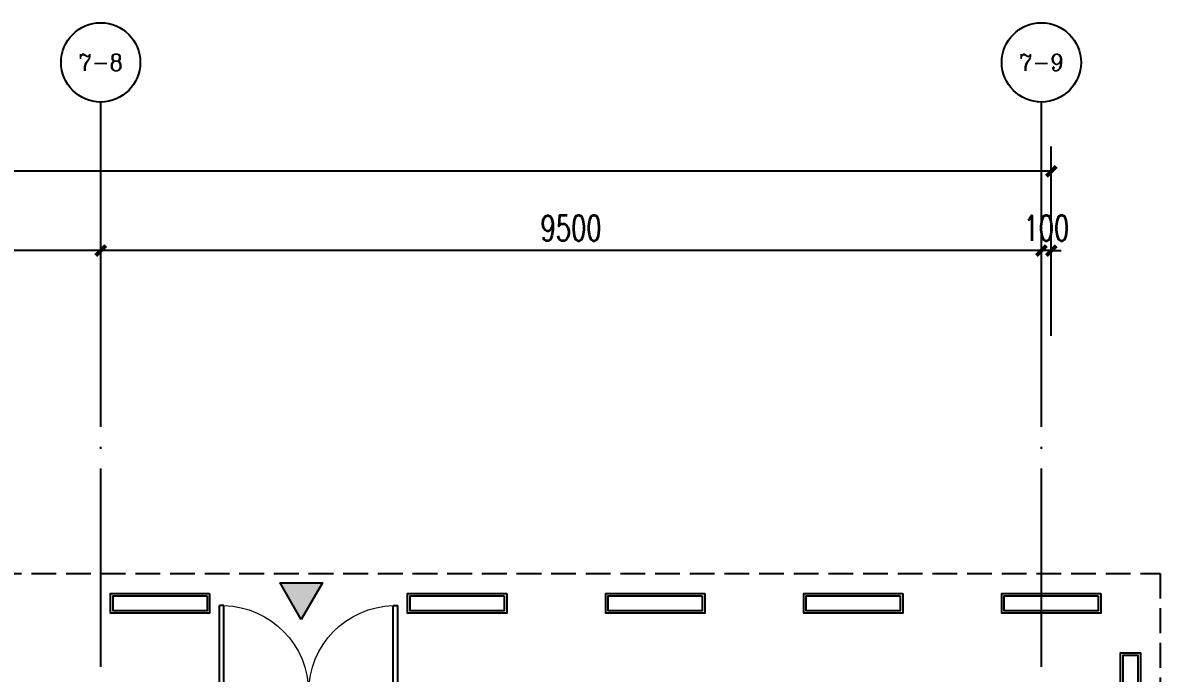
# Model space of a CAD drawing. Extents: x -621157 to 1764546, y -106808 to 741893.
# Drawn here: x 427137 to 438624, y 40194 to 46760 of the extents above; entities that cross this region are included whole.
import ezdxf
from ezdxf.enums import TextEntityAlignment as Align

# ---------------------------------------------------------------- set-up
doc = ezdxf.new("R2010")
doc.units = 0
doc.header["$LTSCALE"] = 1000
doc.header["$MEASUREMENT"] = 0
doc.linetypes.add('XREF-A-101-平面图_t3$0$DASH', pattern=[0.35, 0.25, -0.1])
doc.linetypes.add('XREF-A-101-平面图_t3$0$DOTE', pattern=[2.42, 2, -0.2, 0.02, -0.2])
for name, color, linetype in [('0-底图', 7, 'Continuous'), ('AXIS_TEXT', 7, 'Continuous'), ('XREF-A-101-平面图_t3$0$A-DOTE', 8, 'Continuous'), ('XREF-A-101-平面图_t3$0$A-SEE', 8, 'Continuous'), ('XREF-A-101-平面图_t3$0$A-SURFACE', 8, 'Continuous'), ('XREF-A-101-平面图_t3$0$A-WINDOW', 8, 'Continuous'), ('XREF-A-101-平面图_t3$0$AXIS', 8, 'Continuous'), ('XREF-A-101-平面图_t3$0$PUB_HATCH', 8, 'Continuous'), ('XREF-A-101-平面图_t3$0$PUB_TEXT', 8, 'Continuous')]:
    doc.layers.add(name, color=color, linetype=linetype)
doc.styles.add('COMPLEX', font='COMPLEX')
doc.styles.add('XREF-A-101-平面图_t3$0$A-AXIS-LABEL', font='COMPLEX', dxfattribs={"bigfont": 'GBCBIG'})
doc.styles.add('XREF-A-101-平面图_t3$0$A-DIM_T3', font='SIMPLEX', dxfattribs={"width": 0.705882, "bigfont": 'GBCBIG'})
doc.dimstyles.new('XREF-A-101-平面图_t3$0$A-DIM-100', dxfattribs={"dimscale": 100, "dimtxt": 2.55, "dimasz": 1, "dimexe": 2.5, "dimexo": 3, "dimgap": 1, "dimtad": 1, "dimdec": 0, "dimzin": 0, "dimdsep": 46, "dimtxsty": 'XREF-A-101-平面图_t3$0$A-DIM_T3', "dimblk": 'XREF-A-101-平面图_t3$0$_ArchTick', "dimcen": 0.09, "dimclrt": 7, "dimazin": 2, "dimtfac": 1, "dimtdec": 0, "dimtix": 1, "dimtmove": 2, "dimatfit": 3, "dimfxl": 0, "dimtolj": 1, "dimtzin": 0, "dimarcsym": 0})

# ---------------------------------------------------------------- blocks, each defined once
blk = doc.blocks.new('XREF-A-101-平面图_t3$0$_ArchTick')
at = {"color": 0, "linetype": 'ByBlock', "const_width": 0.4}
blk.add_lwpolyline([(-0.5, -0.5), (0.5, 0.5)], dxfattribs=at)
blk = doc.blocks.new('*D25411')
at = {"layer": 'Defpoints', "color": 0}
for p in [(66500, 44460), (66500, 43300), (66600, 43300)]:
    blk.add_point(p, dxfattribs=at)
at = {"layer": 'XREF-A-101-平面图_t3$0$AXIS', "color": 0, "lineweight": -2}
for p, q in [((66500, 43600), (66500, 44710)), ((66600, 43600), (66600, 44710)), ((66500, 44460), (66400, 44460)), ((66600, 44460), (66500, 44460)), ((66600, 44460), (66700, 44460))]:
    blk.add_line(p, q, dxfattribs=at)
at = {"layer": 'XREF-A-101-平面图_t3$0$AXIS', "color": 0, "linetype": 'ByBlock', "lineweight": -2, "xscale": 100, "yscale": 100, "zscale": 100}
blk.add_blockref('XREF-A-101-平面图_t3$0$_ArchTick', (66500, 44460), dxfattribs=at)
at = {"layer": 'XREF-A-101-平面图_t3$0$AXIS', "color": 0, "linetype": 'ByBlock', "lineweight": -2, "xscale": 100, "yscale": 100, "zscale": 100, "rotation": 180}
blk.add_blockref('XREF-A-101-平面图_t3$0$_ArchTick', (66600, 44460), dxfattribs=at)
at = {"layer": 'XREF-A-101-平面图_t3$0$AXIS', "color": 7, "insert": (66550, 44687), "char_height": 255, "attachment_point": 5, "style": 'XREF-A-101-平面图_t3$0$A-DIM_T3'}
blk.add_mtext('\\A1;100', dxfattribs=at)
blk = doc.blocks.new('*D25412')
at = {"layer": 'Defpoints', "color": 0}
for p in [(57000, 44460), (57000, 43300), (66500, 43300)]:
    blk.add_point(p, dxfattribs=at)
at = {"layer": 'XREF-A-101-平面图_t3$0$AXIS', "color": 0, "lineweight": -2}
for p, q in [((57000, 43600), (57000, 44710)), ((66500, 43600), (66500, 44710)), ((66500, 44460), (57000, 44460))]:
    blk.add_line(p, q, dxfattribs=at)
at = {"layer": 'XREF-A-101-平面图_t3$0$AXIS', "color": 0, "linetype": 'ByBlock', "lineweight": -2, "xscale": 100, "yscale": 100, "zscale": 100, "rotation": 180}
blk.add_blockref('XREF-A-101-平面图_t3$0$_ArchTick', (57000, 44460), dxfattribs=at)
at = {"layer": 'XREF-A-101-平面图_t3$0$AXIS', "color": 0, "linetype": 'ByBlock', "lineweight": -2, "xscale": 100, "yscale": 100, "zscale": 100}
blk.add_blockref('XREF-A-101-平面图_t3$0$_ArchTick', (66500, 44460), dxfattribs=at)
at = {"layer": 'XREF-A-101-平面图_t3$0$AXIS', "color": 7, "insert": (61750, 44687), "char_height": 255, "attachment_point": 5, "style": 'XREF-A-101-平面图_t3$0$A-DIM_T3'}
blk.add_mtext('\\A1;9500', dxfattribs=at)
blk = doc.blocks.new('*D25413')
at = {"layer": 'Defpoints', "color": 0}
for p in [(47500, 44460), (47500, 43300), (57000, 43300)]:
    blk.add_point(p, dxfattribs=at)
at = {"layer": 'XREF-A-101-平面图_t3$0$AXIS', "color": 0, "lineweight": -2}
for p, q in [((47500, 43600), (47500, 44710)), ((57000, 43600), (57000, 44710)), ((57000, 44460), (47500, 44460))]:
    blk.add_line(p, q, dxfattribs=at)
at = {"layer": 'XREF-A-101-平面图_t3$0$AXIS', "color": 0, "linetype": 'ByBlock', "lineweight": -2, "xscale": 100, "yscale": 100, "zscale": 100, "rotation": 180}
blk.add_blockref('XREF-A-101-平面图_t3$0$_ArchTick', (47500, 44460), dxfattribs=at)
at = {"layer": 'XREF-A-101-平面图_t3$0$AXIS', "color": 0, "linetype": 'ByBlock', "lineweight": -2, "xscale": 100, "yscale": 100, "zscale": 100}
blk.add_blockref('XREF-A-101-平面图_t3$0$_ArchTick', (57000, 44460), dxfattribs=at)
at = {"layer": 'XREF-A-101-平面图_t3$0$AXIS', "color": 7, "insert": (52250, 44687), "char_height": 255, "attachment_point": 5, "style": 'XREF-A-101-平面图_t3$0$A-DIM_T3'}
blk.add_mtext('\\A1;9500', dxfattribs=at)
blk = doc.blocks.new('_AXISO')
blk.add_circle((0, 0), 0.5)
at = {"layer": 'AXIS_TEXT', "style": 'COMPLEX'}
blk.add_attdef('A', text='', height=0.56, dxfattribs=at).set_placement((-0.25, -0.28), (0.25, -0.28), align=Align.FIT)
blk = doc.blocks.new('*D25422')
at = {"layer": 'Defpoints', "color": 0}
for p in [(-300, 45260), (-300, 43300), (66600, 43300)]:
    blk.add_point(p, dxfattribs=at)
at = {"layer": 'XREF-A-101-平面图_t3$0$AXIS', "color": 0, "lineweight": -2}
for p, q in [((-300, 43600), (-300, 45510)), ((66600, 43600), (66600, 45510)), ((66600, 45260), (-300, 45260))]:
    blk.add_line(p, q, dxfattribs=at)
at = {"layer": 'XREF-A-101-平面图_t3$0$AXIS', "color": 0, "linetype": 'ByBlock', "lineweight": -2, "xscale": 100, "yscale": 100, "zscale": 100, "rotation": 180}
blk.add_blockref('XREF-A-101-平面图_t3$0$_ArchTick', (-300, 45260), dxfattribs=at)
at = {"layer": 'XREF-A-101-平面图_t3$0$AXIS', "color": 0, "linetype": 'ByBlock', "lineweight": -2, "xscale": 100, "yscale": 100, "zscale": 100}
blk.add_blockref('XREF-A-101-平面图_t3$0$_ArchTick', (66600, 45260), dxfattribs=at)
at = {"layer": 'XREF-A-101-平面图_t3$0$AXIS', "color": 7, "insert": (33150, 45487), "char_height": 255, "attachment_point": 5, "style": 'XREF-A-101-平面图_t3$0$A-DIM_T3'}
blk.add_mtext('\\A1;66900', dxfattribs=at)
blk = doc.blocks.new('XREF-A-101-平面图_t3$0$bz1')
at = {"layer": 'XREF-A-101-平面图_t3$0$PUB_HATCH'}
h = blk.add_hatch(color=1, dxfattribs=at)
h.dxf.hatch_style = 1
h.paths.add_polyline_path([(4866032, -641203), (4865818, -641573), (4866245, -641573)])
at = {"layer": 'XREF-A-101-平面图_t3$0$PUB_TEXT', "color": 1}
blk.add_lwpolyline([(4866032, -641203), (4865818, -641573), (4866245, -641573)], close=True, dxfattribs=at)
blk = doc.blocks.new('XREF-A-101-平面图_t3$0$G$C34B60025')
at = {"xscale": -1, "rotation": 180}
blk.add_blockref('XREF-A-101-平面图_t3$0$bz1', (-4807106, -740365), dxfattribs=at)
blk = doc.blocks.new('XREF-A-101-平面图_t3$0$DOOR2DLIB$SYSLIB$00000108')
at = {"color": 0}
for p, q in [((-0.5, 0), (-0.5, 0.4875)), ((-0.475, 0.4875), (-0.5, 0.4875)), ((-0.475, 0), (-0.475, 0.4875)), ((0.475, 0), (0.475, 0.4875)), ((0.475, 0.4875), (0.5, 0.4875)), ((0.5, 0), (0.5, 0.4875)), ((-0.5, 0), (-0.475, 0)), ((0.5, 0), (0.475, 0))]:
    blk.add_line(p, q, dxfattribs=at)
at = {"color": 0, "lineweight": 13}
for centre, start, end in [((-0.4875, 0), 0, 88.53072), ((0.4875, 0), 91.46928, 180)]:
    blk.add_arc(centre, 0.4875, start, end, dxfattribs=at)
blk = doc.blocks.new('XREF-A-101-平面图_t3$0$轴网')
at = {"layer": 'XREF-A-101-平面图_t3$0$A-DOTE', "linetype": 'XREF-A-101-平面图_t3$0$DOTE'}
for p, q in [((57000, -3300), (57000, 43300)), ((66500, -3300), (66500, 43300))]:
    blk.add_line(p, q, dxfattribs=at)
at = {"layer": 'XREF-A-101-平面图_t3$0$AXIS'}
for p, q in [((57000, 43300), (57000, 45959.5)), ((66500, 43300), (66500, 45959.5))]:
    blk.add_line(p, q, dxfattribs=at)
ref = blk.add_blockref('_AXISO', (57000, 46359.5), dxfattribs=dict(at, xscale=800, yscale=800, zscale=800))
ref.add_attrib('A', '7-8', dxfattribs={"color": 7, "height": 168.54, "style": 'XREF-A-101-平面图_t3$0$A-AXIS-LABEL', "width": 0.933333}).set_placement((56775.3, 46275.2), (57224.7, 46275.2), align=Align.FIT)
ref = blk.add_blockref('_AXISO', (66500, 46359.5), dxfattribs=dict(at, xscale=800, yscale=800, zscale=800))
ref.add_attrib('A', '7-9', dxfattribs={"color": 7, "height": 168.54, "style": 'XREF-A-101-平面图_t3$0$A-AXIS-LABEL', "width": 0.933333}).set_placement((66275.3, 46275.2), (66724.7, 46275.2), align=Align.FIT)
for p1, p2, distance, picture, middle in [((66600, 43300), (-300, 43300), -1959.5, '*D25422', (33150, 45487)), ((57000, 43300), (47500, 43300), -1159.5, '*D25413', (52250, 44687)), ((66500, 43300), (57000, 43300), -1159.5, '*D25412', (61750, 44687)), ((66600, 43300), (66500, 43300), -1159.5, '*D25411', (66550, 44687))]:
    dim = blk.add_aligned_dim(p1=p1, p2=p2, distance=distance, dimstyle='XREF-A-101-平面图_t3$0$A-DIM-100', dxfattribs=at)
    dim.commit()
    dim.dimension.update_dxf_attribs({"geometry": picture, "text_midpoint": middle})
blk = doc.blocks.new('XREF-A-101-平面图_t3')
at = {"layer": 'XREF-A-101-平面图_t3$0$A-SEE', "linetype": 'XREF-A-101-平面图_t3$0$DASH'}
blk.add_lwpolyline([(247200, 41200), (247200, 41200), (267700, 41200), (267700, 27600), (267700, 27600)], dxfattribs=at)
at = {"layer": 'XREF-A-101-平面图_t3$0$A-SURFACE'}
for points in [[(258100, 41000), (258100, 40800), (257100, 40800), (257100, 41000)], [(258075, 40975), (258075, 40825), (257125, 40825), (257125, 40975)], [(261100, 41000), (261100, 40800), (260100, 40800), (260100, 41000)], [(261075, 40975), (261075, 40825), (260125, 40825), (260125, 40975)], [(263100, 41000), (263100, 40800), (262100, 40800), (262100, 41000)], [(263075, 40975), (263075, 40825), (262125, 40825), (262125, 40975)], [(265100, 41000), (265100, 40800), (264100, 40800), (264100, 41000)], [(265075, 40975), (265075, 40825), (264125, 40825), (264125, 40975)], [(267100, 41000), (267100, 40800), (266100, 40800), (266100, 41000)], [(267075, 40975), (267075, 40825), (266125, 40825), (266125, 40975)], [(267500, 39400), (267300, 39400), (267300, 40400), (267500, 40400)], [(267475, 39425), (267325, 39425), (267325, 40375), (267475, 40375)]]:
    blk.add_lwpolyline(points, close=True, dxfattribs=at)
blk.add_blockref('XREF-A-101-平面图_t3$0$G$C34B60025', (200100, 139900))
at = {"layer": 'XREF-A-101-平面图_t3$0$A-DOTE'}
blk.add_blockref('XREF-A-101-平面图_t3$0$轴网', (200000, 0), dxfattribs=at)
at = {"layer": 'XREF-A-101-平面图_t3$0$A-WINDOW', "xscale": 1800, "yscale": -1800, "zscale": 1800, "rotation": 180}
blk.add_blockref('XREF-A-101-平面图_t3$0$DOOR2DLIB$SYSLIB$00000108', (259100, 40000), dxfattribs=at)

msp = doc.modelspace()

# ---------------------------------------------------------------- block references
at = {"layer": '0-底图'}
msp.add_blockref('XREF-A-101-平面图_t3', (170924, 0), dxfattribs=at)

doc.saveas('drawing.dxf')
